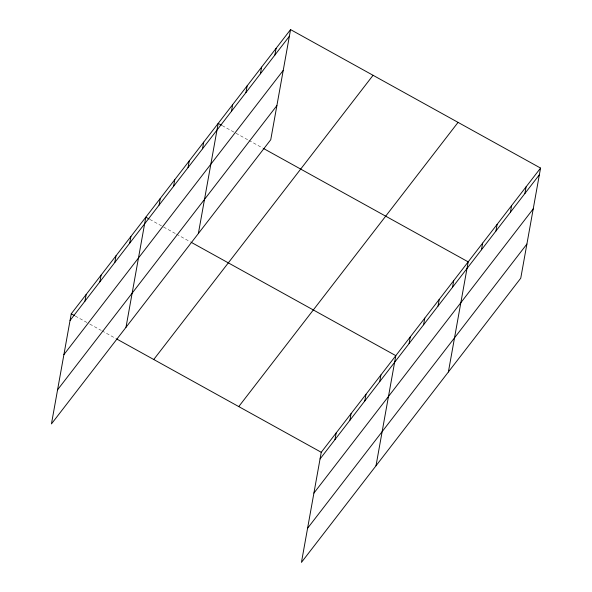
<?xml version="1.0" encoding="UTF-8"?>
<svg xmlns="http://www.w3.org/2000/svg" width="592" height="592" viewBox="0 0 592 592"><rect width="100%" height="100%" fill="white"/><g stroke="black" fill="none" stroke-linecap="round" stroke-linejoin="round"><path stroke-width="0.44" stroke-dasharray="2.96 2.22" d="M222.229 125.63L235.172 132.793M235.986 133.244L248.115 139.964M248.921 140.415L262.678 148.03M149.857 219.417L162.8 226.581M163.607 227.032L175.743 233.751M176.549 234.203L190.298 241.817M75.295 316.047L89.044 323.661M89.851 324.113L101.173 330.38M101.987 330.832L115.736 338.446"/><path stroke-width="0.89" d="M290.561 29.6L71.247 313.804L51.437 423.924L270.751 139.719L290.561 29.6L540.563 168.076L520.753 278.196L301.439 562.4L321.249 452.281L540.563 168.076M84.959 301.15L86.166 294.483M99.878 281.829L101.077 275.154M114.789 262.5L115.988 255.825M129.7 243.179L130.906 236.504M126 327.295L145.817 217.175L149.051 218.966M159.093 205.091L160.291 198.416M173.567 186.332L174.766 179.657M188.041 167.58L189.24 160.906M202.516 148.821L203.715 142.147M198.372 233.507L218.189 123.388L221.423 125.178M231.465 111.303L232.663 104.629M245.939 92.544L247.138 85.87M260.413 73.785L261.612 67.118M274.888 55.034L276.087 48.359M334.961 439.627L336.167 432.959M349.879 420.305L351.078 413.63M364.79 400.976L365.989 394.302M379.701 381.655L380.908 374.98M376.001 465.771L395.819 355.651L191.112 242.261M409.094 343.567L410.293 336.892M423.569 324.808L424.767 318.133M438.043 306.057L439.242 299.382M452.517 287.298L453.716 280.623M448.381 371.983L468.191 261.864L263.484 148.474M481.466 249.78L482.665 243.105M495.941 231.021L497.139 224.346M510.415 212.269L511.614 205.594M524.889 193.51L526.088 186.835M70.048 320.479L289.362 36.275M63.906 354.615L283.22 70.411M57.579 389.788L276.893 105.583M153.75 359.499L373.064 75.295M238.754 406.586L458.06 122.381M320.05 458.955L539.364 174.751M313.908 493.092L533.222 208.887M307.581 528.264L526.895 244.059M71.247 313.804L74.488 315.595M116.543 338.898L321.249 452.281"/></g></svg>
